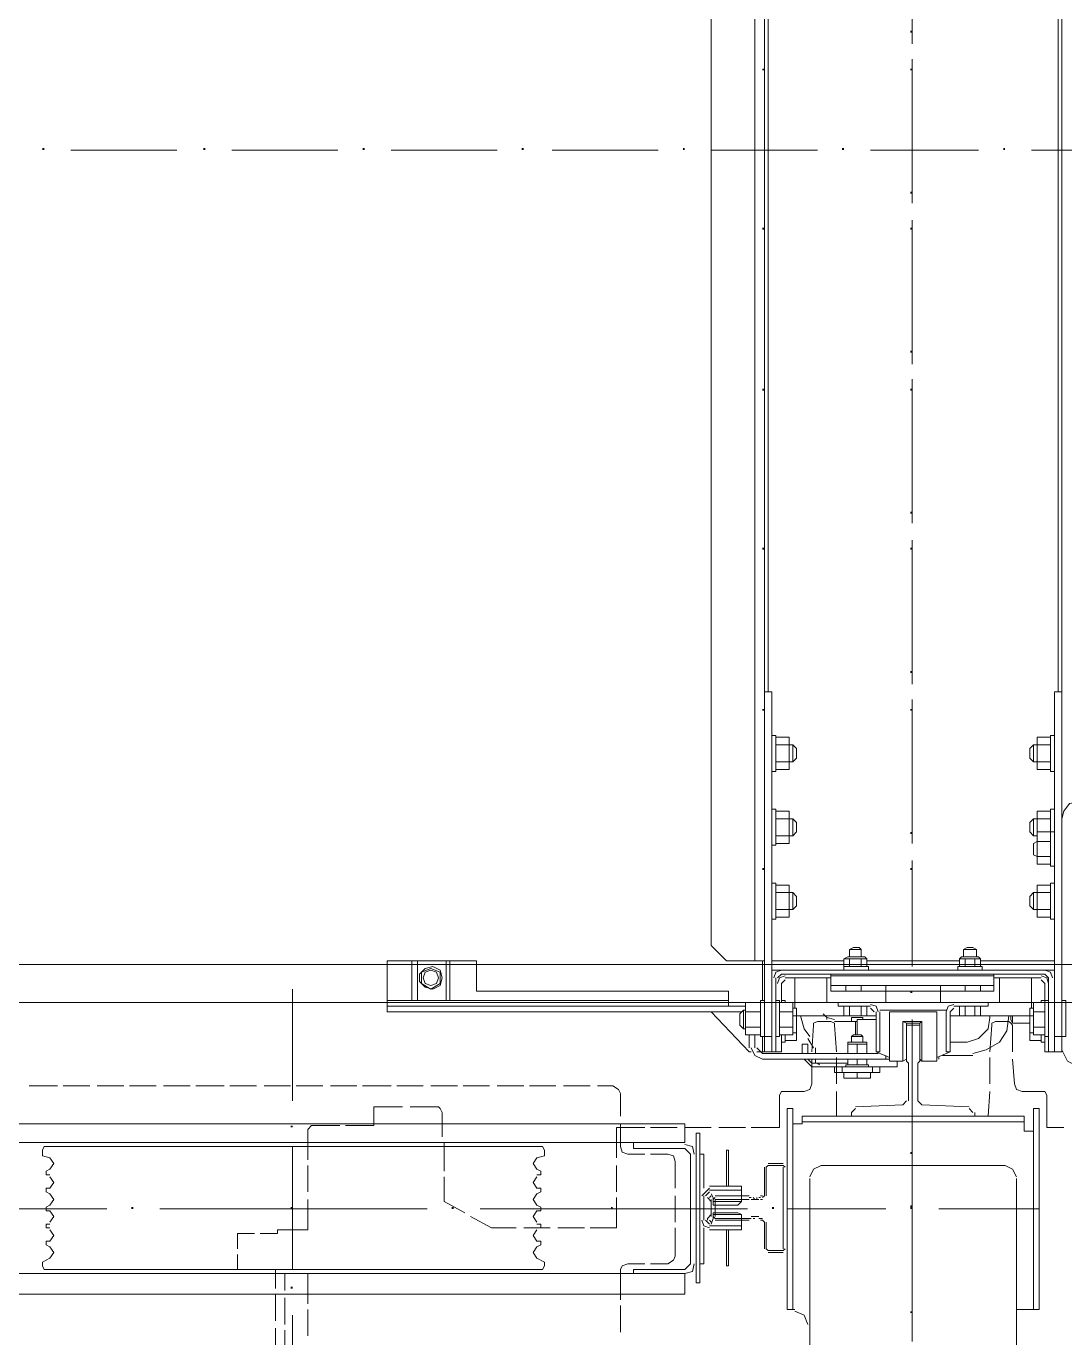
# Model space of a CAD drawing. Header units: metres. Extents: x -223175 to -223082, y -66 to 73.
# Drawn here: x -223170.336 to -223169.636, y -40.707 to -39.823 of the extents above; entities that cross this region are included whole.
import ezdxf

# ---------------------------------------------------------------- set-up
doc = ezdxf.new("R2010")
doc.units = ezdxf.units.M
doc.header["$MEASUREMENT"] = 0
doc.layers.add('cs-lift.cs', color=7, linetype='Continuous')

msp = doc.modelspace()

# ---------------------------------------------------------------- hatches: boundary and pattern name
at = {"layer": 'cs-lift.cs', "linetype": 'Continuous', "lineweight": 0, "true_color": 0x000000}
for points in [[(-223169.73865, -39.82694), (-223169.73865, -39.82566), (-223169.73993, -39.82566), (-223169.73993, -39.82694)], [(-223169.83834, -39.8525), (-223169.83834, -39.85122), (-223169.83961, -39.85122), (-223169.83961, -39.8525)], [(-223169.73865, -39.8525), (-223169.73865, -39.85122), (-223169.73993, -39.85122), (-223169.73993, -39.8525)], [(-223170.32396, -39.90618), (-223170.32396, -39.9049), (-223170.32524, -39.9049), (-223170.32524, -39.90618)], [(-223170.21534, -39.90618), (-223170.21534, -39.9049), (-223170.21661, -39.9049), (-223170.21661, -39.90618)], [(-223170.10798, -39.90618), (-223170.10798, -39.9049), (-223170.10926, -39.9049), (-223170.10926, -39.90618)], [(-223170.00063, -39.90618), (-223170.00063, -39.9049), (-223170.00191, -39.9049), (-223170.00191, -39.90618)], [(-223169.89201, -39.90618), (-223169.89201, -39.9049), (-223169.89329, -39.9049), (-223169.89329, -39.90618)], [(-223169.78466, -39.90618), (-223169.78466, -39.9049), (-223169.78594, -39.9049), (-223169.78594, -39.90618)], [(-223169.67604, -39.90618), (-223169.67604, -39.9049), (-223169.67731, -39.9049), (-223169.67731, -39.90618)], [(-223169.73865, -39.93557), (-223169.73865, -39.93429), (-223169.73993, -39.93429), (-223169.73993, -39.93557)], [(-223169.83834, -39.95985), (-223169.83834, -39.95857), (-223169.83961, -39.95857), (-223169.83961, -39.95985)], [(-223169.73865, -39.95985), (-223169.73865, -39.95857), (-223169.73993, -39.95857), (-223169.73993, -39.95985)], [(-223169.73865, -40.04292), (-223169.73865, -40.04164), (-223169.73993, -40.04164), (-223169.73993, -40.04292)], [(-223169.83834, -40.06848), (-223169.83834, -40.0672), (-223169.83961, -40.0672), (-223169.83961, -40.06848)], [(-223169.73865, -40.06848), (-223169.73865, -40.0672), (-223169.73993, -40.0672), (-223169.73993, -40.06848)], [(-223169.73865, -40.15155), (-223169.73865, -40.15027), (-223169.73993, -40.15027), (-223169.73993, -40.15155)], [(-223169.83834, -40.17582), (-223169.83834, -40.17455), (-223169.83961, -40.17455), (-223169.83961, -40.17582)], [(-223169.73865, -40.17582), (-223169.73865, -40.17455), (-223169.73993, -40.17455), (-223169.73993, -40.17582)], [(-223169.73865, -40.25889), (-223169.73865, -40.25761), (-223169.73993, -40.25761), (-223169.73993, -40.25889)], [(-223169.83834, -40.28445), (-223169.83834, -40.28317), (-223169.83961, -40.28317), (-223169.83961, -40.28445)], [(-223169.73865, -40.28445), (-223169.73865, -40.28317), (-223169.73993, -40.28317), (-223169.73993, -40.28445)], [(-223169.73865, -40.36752), (-223169.73865, -40.36624), (-223169.73993, -40.36624), (-223169.73993, -40.36752)], [(-223169.83834, -40.3918), (-223169.83834, -40.39053), (-223169.83961, -40.39053), (-223169.83961, -40.3918)], [(-223169.73865, -40.3918), (-223169.73865, -40.39053), (-223169.73993, -40.39053), (-223169.73993, -40.3918)], [(-223169.73865, -40.47487), (-223169.73865, -40.47359), (-223169.73993, -40.47359), (-223169.73993, -40.47487)], [(-223170.15654, -40.5656), (-223170.15654, -40.56432), (-223170.15782, -40.56432), (-223170.15782, -40.5656)], [(-223169.73865, -40.5835), (-223169.73865, -40.58222), (-223169.73993, -40.58222), (-223169.73993, -40.5835)], [(-223170.2639, -40.62056), (-223170.2639, -40.61928), (-223170.26518, -40.61928), (-223170.26518, -40.62056)], [(-223170.2639, -40.62056), (-223170.2639, -40.61928), (-223170.26518, -40.61928), (-223170.26518, -40.62056)], [(-223170.15654, -40.62056), (-223170.15654, -40.61928), (-223170.15782, -40.61928), (-223170.15782, -40.62056)], [(-223170.04792, -40.62056), (-223170.04792, -40.61928), (-223170.0492, -40.61928), (-223170.0492, -40.62056)], [(-223170.04792, -40.62056), (-223170.04792, -40.61928), (-223170.0492, -40.61928), (-223170.0492, -40.62056)], [(-223169.94057, -40.62056), (-223169.94057, -40.61928), (-223169.94185, -40.61928), (-223169.94185, -40.62056)], [(-223169.83195, -40.62056), (-223169.83195, -40.61928), (-223169.83322, -40.61928), (-223169.83322, -40.62056)], [(-223169.73865, -40.61927), (-223169.73865, -40.618), (-223169.73993, -40.618), (-223169.73993, -40.61927)], [(-223169.73865, -40.62056), (-223169.73865, -40.61928), (-223169.73993, -40.61928), (-223169.73993, -40.62056)], [(-223170.15654, -40.67423), (-223170.15654, -40.67295), (-223170.15782, -40.67295), (-223170.15782, -40.67423)], [(-223169.73865, -40.69085), (-223169.73865, -40.68957), (-223169.73993, -40.68957), (-223169.73993, -40.69085)]]:
    msp.add_hatch(color=18, dxfattribs=at).paths.add_polyline_path(points)

# ---------------------------------------------------------------- linework, layer by layer
at = {"layer": 'cs-lift.cs', "color": 7, "linetype": 'Continuous', "lineweight": 0, "flags": 128}
for points in [[(-223169.8639, -39.35921), (-223169.87412, -39.36944), (-223169.87412, -40.44292), (-223169.8639, -40.45314)], [(-223169.84473, -39.35921), (-223169.84473, -40.45314)], [(-223169.83834, -39.54196), (-223169.83834, -40.27167)], [(-223169.83578, -39.54196), (-223169.83578, -40.27167)], [(-223169.64025, -39.54196), (-223169.64025, -40.27167)], [(-223169.6377, -39.54196), (-223169.6377, -40.27167)], [(-223169.83834, -39.76304), (-223169.83834, -39.83461)], [(-223169.73865, -39.83461), (-223169.73865, -39.76304)], [(-223169.73865, -39.91768), (-223169.73865, -39.84484)], [(-223169.83834, -39.8704), (-223169.83834, -39.94196)], [(-223169.73865, -39.94196), (-223169.73865, -39.8704)], [(-223170.2345, -39.90618), (-223170.30607, -39.90618)], [(-223170.12588, -39.90618), (-223170.19744, -39.90618)], [(-223170.01852, -39.90618), (-223170.09009, -39.90618)], [(-223169.9099, -39.90618), (-223169.98146, -39.90618)], [(-223169.80255, -39.90618), (-223169.87412, -39.90618)], [(-223169.69392, -39.90618), (-223169.76677, -39.90618)], [(-223169.58658, -39.90618), (-223169.65814, -39.90618)], [(-223169.73865, -40.02502), (-223169.73865, -39.95346)], [(-223169.83834, -39.97902), (-223169.83834, -40.05058)], [(-223169.73865, -40.05058), (-223169.73865, -39.97902)], [(-223169.73865, -40.13365), (-223169.73865, -40.06081)], [(-223169.83834, -40.08636), (-223169.83834, -40.15794)], [(-223169.73865, -40.15794), (-223169.73865, -40.08636)], [(-223169.73865, -40.241), (-223169.73865, -40.16943)], [(-223169.83834, -40.19372), (-223169.83834, -40.26656)], [(-223169.73865, -40.26656), (-223169.73865, -40.19372)], [(-223169.83834, -40.51448), (-223169.83834, -40.27167)], [(-223169.83834, -40.4557), (-223169.83322, -40.4557), (-223169.83322, -40.27167), (-223169.83834, -40.27167)], [(-223169.6428, -40.51448), (-223169.6428, -40.27167)], [(-223169.6377, -40.27167), (-223169.6428, -40.27167)], [(-223169.6377, -40.27167), (-223169.6377, -40.35729)], [(-223169.73865, -40.34963), (-223169.73865, -40.27679)], [(-223169.83322, -40.30107), (-223169.83066, -40.30107)], [(-223169.83322, -40.32534), (-223169.83066, -40.32534), (-223169.83066, -40.30107)], [(-223169.6428, -40.30107), (-223169.64536, -40.30107), (-223169.64536, -40.32534)], [(-223169.83834, -40.30235), (-223169.83834, -40.37391)], [(-223169.83066, -40.30235), (-223169.82172, -40.30235), (-223169.82172, -40.30746)], [(-223169.82172, -40.31895), (-223169.82172, -40.30746), (-223169.83066, -40.30746)], [(-223169.81917, -40.30746), (-223169.82172, -40.30746)], [(-223169.81661, -40.31001), (-223169.81917, -40.30746)], [(-223169.81917, -40.30746), (-223169.81917, -40.31895)], [(-223169.81661, -40.31001), (-223169.81661, -40.3164)], [(-223169.73865, -40.37391), (-223169.73865, -40.30235)], [(-223169.65942, -40.31001), (-223169.65687, -40.30746)], [(-223169.65942, -40.3164), (-223169.65942, -40.31001)], [(-223169.65687, -40.30746), (-223169.65431, -40.30746)], [(-223169.65687, -40.31895), (-223169.65687, -40.30746)], [(-223169.64536, -40.30235), (-223169.65431, -40.30235), (-223169.65431, -40.30746), (-223169.64536, -40.30746)], [(-223169.65431, -40.30746), (-223169.65431, -40.31895), (-223169.64536, -40.31895)], [(-223169.83066, -40.32407), (-223169.82172, -40.32407), (-223169.82172, -40.31895), (-223169.83066, -40.31895)], [(-223169.81917, -40.31895), (-223169.82172, -40.31895)], [(-223169.81661, -40.3164), (-223169.81917, -40.31895)], [(-223169.65942, -40.3164), (-223169.65687, -40.31895)], [(-223169.65687, -40.31895), (-223169.65431, -40.31895)], [(-223169.64536, -40.32407), (-223169.65431, -40.32407), (-223169.65431, -40.31895)], [(-223169.6428, -40.32534), (-223169.64536, -40.32534)], [(-223169.83322, -40.3509), (-223169.83066, -40.3509)], [(-223169.83322, -40.37519), (-223169.83066, -40.37519), (-223169.83066, -40.3509)], [(-223169.83066, -40.35219), (-223169.82172, -40.35219), (-223169.82172, -40.35729)], [(-223169.64536, -40.35219), (-223169.65431, -40.35219), (-223169.65431, -40.35729), (-223169.64536, -40.35729)], [(-223169.6428, -40.3509), (-223169.64536, -40.3509), (-223169.64536, -40.36624)], [(-223169.62619, -40.3458), (-223169.63258, -40.34707), (-223169.63641, -40.35219), (-223169.6377, -40.35729)], [(-223169.82172, -40.3688), (-223169.82172, -40.35729), (-223169.83066, -40.35729)], [(-223169.81917, -40.35729), (-223169.82172, -40.35729)], [(-223169.81661, -40.35985), (-223169.81917, -40.35729)], [(-223169.81917, -40.35729), (-223169.81917, -40.3688)], [(-223169.81661, -40.35985), (-223169.81661, -40.36624)], [(-223169.65942, -40.35985), (-223169.65687, -40.35729)], [(-223169.65942, -40.36624), (-223169.65942, -40.35985)], [(-223169.65687, -40.35729), (-223169.65431, -40.35729)], [(-223169.65687, -40.3688), (-223169.65687, -40.35729)], [(-223169.65431, -40.35729), (-223169.65431, -40.36624)], [(-223169.6377, -40.35729), (-223169.6377, -40.36497)], [(-223169.83066, -40.37391), (-223169.82172, -40.37391), (-223169.82172, -40.3688), (-223169.83066, -40.3688)], [(-223169.81917, -40.3688), (-223169.82172, -40.3688)], [(-223169.81661, -40.36624), (-223169.81917, -40.3688)], [(-223169.65942, -40.36624), (-223169.65687, -40.3688)], [(-223169.65687, -40.3688), (-223169.65431, -40.3688)], [(-223169.64536, -40.36624), (-223169.65431, -40.36624), (-223169.65431, -40.37263), (-223169.64536, -40.37263)], [(-223169.6428, -40.36624), (-223169.64536, -40.36624), (-223169.64536, -40.38924)], [(-223169.6377, -40.36497), (-223169.6377, -40.4557)], [(-223169.65687, -40.37391), (-223169.65431, -40.37263)], [(-223169.65687, -40.38158), (-223169.65687, -40.37391)], [(-223169.65431, -40.37263), (-223169.65431, -40.38285), (-223169.64536, -40.38285)], [(-223169.73865, -40.45697), (-223169.73865, -40.38541)], [(-223169.65687, -40.38158), (-223169.65431, -40.38285)], [(-223169.64536, -40.38797), (-223169.65431, -40.38797), (-223169.65431, -40.38285)], [(-223169.6428, -40.38924), (-223169.64536, -40.38924)], [(-223169.83322, -40.40075), (-223169.83066, -40.40075)], [(-223169.83322, -40.42502), (-223169.83066, -40.42502), (-223169.83066, -40.40075)], [(-223169.83066, -40.40202), (-223169.82172, -40.40202), (-223169.82172, -40.40714)], [(-223169.82172, -40.41863), (-223169.82172, -40.40714), (-223169.83066, -40.40714)], [(-223169.81917, -40.40714), (-223169.82172, -40.40714)], [(-223169.81661, -40.40969), (-223169.81917, -40.40714)], [(-223169.81917, -40.40714), (-223169.81917, -40.41863)], [(-223169.65942, -40.40969), (-223169.65687, -40.40714)], [(-223169.65687, -40.40714), (-223169.65431, -40.40714)], [(-223169.65687, -40.41863), (-223169.65687, -40.40714)], [(-223169.64536, -40.40202), (-223169.65431, -40.40202), (-223169.65431, -40.40714), (-223169.64536, -40.40714)], [(-223169.65431, -40.40714), (-223169.65431, -40.41863), (-223169.64536, -40.41863)], [(-223169.6428, -40.40075), (-223169.64536, -40.40075), (-223169.64536, -40.42502)], [(-223169.83834, -40.40969), (-223169.83834, -40.4557)], [(-223169.81661, -40.41608), (-223169.81917, -40.41863)], [(-223169.81661, -40.40969), (-223169.81661, -40.41608)], [(-223169.73865, -40.4557), (-223169.73865, -40.40969)], [(-223169.65942, -40.41608), (-223169.65942, -40.40969)], [(-223169.65942, -40.41608), (-223169.65687, -40.41863)], [(-223169.83066, -40.42375), (-223169.82172, -40.42375), (-223169.82172, -40.41863), (-223169.83066, -40.41863)], [(-223169.81917, -40.41863), (-223169.82172, -40.41863)], [(-223169.65687, -40.41863), (-223169.65431, -40.41863)], [(-223169.64536, -40.42375), (-223169.65431, -40.42375), (-223169.65431, -40.41863)], [(-223169.6428, -40.42502), (-223169.64536, -40.42502)], [(-223169.78466, -40.45187), (-223169.7821, -40.45058)], [(-223169.7706, -40.45058), (-223169.7821, -40.45058)], [(-223169.78083, -40.44548), (-223169.77827, -40.44419)], [(-223169.78083, -40.44548), (-223169.78083, -40.45058)], [(-223169.78083, -40.44548), (-223169.77316, -40.44548)], [(-223169.77827, -40.44419), (-223169.77444, -40.44419)], [(-223169.77444, -40.44419), (-223169.77316, -40.44548)], [(-223169.77316, -40.44548), (-223169.77316, -40.45058)], [(-223169.76932, -40.45187), (-223169.7706, -40.45058)], [(-223169.7067, -40.45187), (-223169.70542, -40.45058)], [(-223169.69392, -40.45058), (-223169.70542, -40.45058)], [(-223169.70415, -40.44548), (-223169.7016, -40.44419)], [(-223169.70415, -40.44548), (-223169.70415, -40.45058)], [(-223169.70415, -40.44548), (-223169.69521, -40.44548)], [(-223169.7016, -40.44419), (-223169.69776, -40.44419)], [(-223169.69776, -40.44419), (-223169.69521, -40.44548)], [(-223169.69521, -40.44548), (-223169.69521, -40.45058)], [(-223169.69264, -40.45187), (-223169.69392, -40.45058)], [(-223170.53738, -40.4557), (-223169.13801, -40.4557)], [(-223170.03258, -40.45314), (-223170.09265, -40.45314)], [(-223170.07603, -40.47998), (-223170.09265, -40.47998), (-223170.09265, -40.45314)], [(-223170.07603, -40.47998), (-223170.07603, -40.45314)], [(-223170.0722, -40.47998), (-223170.0722, -40.45314)], [(-223170.05686, -40.46081), (-223170.06325, -40.45826), (-223170.06964, -40.46081), (-223170.06964, -40.46848)], [(-223170.05303, -40.47998), (-223170.05303, -40.45314)], [(-223170.05047, -40.47998), (-223170.05047, -40.45314)], [(-223170.03258, -40.45314), (-223170.03258, -40.47359)], [(-223169.83834, -40.45314), (-223169.8639, -40.45314)], [(-223169.83961, -40.47998), (-223169.83961, -40.45314)], [(-223169.83834, -40.50426), (-223169.83322, -40.50426), (-223169.83322, -40.4557)], [(-223169.78466, -40.45314), (-223169.83322, -40.45314)], [(-223169.83322, -40.45314), (-223169.83322, -40.45953)], [(-223169.83322, -40.45953), (-223169.83322, -40.46465)], [(-223169.83322, -40.45953), (-223169.82683, -40.45953)], [(-223169.82683, -40.45953), (-223169.83066, -40.46081), (-223169.83195, -40.46465)], [(-223169.82683, -40.45953), (-223169.64919, -40.45953)], [(-223169.78466, -40.45187), (-223169.77316, -40.45187)], [(-223169.78466, -40.45697), (-223169.78466, -40.45187)], [(-223169.78466, -40.45953), (-223169.78466, -40.45697)], [(-223169.76805, -40.45697), (-223169.78466, -40.45697)], [(-223169.78083, -40.45697), (-223169.78083, -40.45187)], [(-223169.77316, -40.45187), (-223169.76932, -40.45187)], [(-223169.77316, -40.45697), (-223169.77316, -40.45187)], [(-223169.76932, -40.45697), (-223169.76932, -40.45187)], [(-223169.7067, -40.45314), (-223169.76932, -40.45314)], [(-223169.76805, -40.45953), (-223169.76805, -40.45697)], [(-223169.70799, -40.45953), (-223169.70799, -40.45697)], [(-223169.69137, -40.45697), (-223169.70799, -40.45697)], [(-223169.7067, -40.45187), (-223169.69648, -40.45187)], [(-223169.7067, -40.45697), (-223169.7067, -40.45187)], [(-223169.70287, -40.45697), (-223169.70287, -40.45187)], [(-223169.69648, -40.45187), (-223169.69264, -40.45187)], [(-223169.69648, -40.45697), (-223169.69648, -40.45187)], [(-223169.69264, -40.45697), (-223169.69264, -40.45187)], [(-223169.6428, -40.45314), (-223169.69264, -40.45314)], [(-223169.69137, -40.45953), (-223169.69137, -40.45697)], [(-223169.64409, -40.46465), (-223169.64536, -40.46081), (-223169.64919, -40.45953)], [(-223169.64919, -40.45953), (-223169.6428, -40.45953)], [(-223169.6428, -40.45314), (-223169.6428, -40.45953)], [(-223169.6377, -40.4557), (-223169.6428, -40.4557)], [(-223169.6428, -40.50426), (-223169.6377, -40.50426), (-223169.6377, -40.4557)], [(-223169.6428, -40.46465), (-223169.6428, -40.45953)], [(-223170.06964, -40.46848), (-223170.06325, -40.47231)], [(-223170.06325, -40.47231), (-223170.05686, -40.46848), (-223170.05686, -40.46081)], [(-223169.83322, -40.51448), (-223169.83066, -40.51448), (-223169.83066, -40.46465)], [(-223169.83322, -40.51448), (-223169.83322, -40.46465)], [(-223169.82683, -40.46209), (-223169.82939, -40.46465)], [(-223169.82427, -40.46336), (-223169.82811, -40.46465), (-223169.82939, -40.46848)], [(-223169.64919, -40.46209), (-223169.82683, -40.46209)], [(-223169.82427, -40.46592), (-223169.82683, -40.46848)], [(-223169.82683, -40.48126), (-223169.82683, -40.46848)], [(-223169.82427, -40.46465), (-223169.79616, -40.46465)], [(-223169.81788, -40.46465), (-223169.81788, -40.47487)], [(-223169.81788, -40.48509), (-223169.81788, -40.46465)], [(-223169.75654, -40.48126), (-223169.79616, -40.48126), (-223169.79616, -40.46465)], [(-223169.79616, -40.46465), (-223169.79361, -40.46465)], [(-223169.79361, -40.47359), (-223169.79361, -40.46209)], [(-223169.6837, -40.46975), (-223169.6837, -40.46336), (-223169.79361, -40.46336)], [(-223169.6837, -40.46209), (-223169.6837, -40.46336)], [(-223169.67987, -40.48126), (-223169.67987, -40.46465), (-223169.6837, -40.46465)], [(-223169.67987, -40.46465), (-223169.65175, -40.46465)], [(-223169.65814, -40.46465), (-223169.65814, -40.48509)], [(-223169.64664, -40.46848), (-223169.64792, -40.46465), (-223169.65175, -40.46336)], [(-223169.64919, -40.46848), (-223169.65175, -40.46592)], [(-223169.64664, -40.46465), (-223169.64919, -40.46209)], [(-223169.64919, -40.46848), (-223169.64919, -40.48126)], [(-223169.64664, -40.46465), (-223169.64664, -40.51448), (-223169.6428, -40.51448), (-223169.6428, -40.46465)], [(-223170.15654, -40.47231), (-223170.15654, -40.54771)], [(-223170.03258, -40.47359), (-223169.86261, -40.47359)], [(-223169.86261, -40.47998), (-223169.86261, -40.47359)], [(-223169.6837, -40.46975), (-223169.79361, -40.46975)], [(-223169.78338, -40.47359), (-223169.78338, -40.46975), (-223169.79361, -40.46975)], [(-223169.75654, -40.47359), (-223169.79361, -40.47359)], [(-223169.77316, -40.47359), (-223169.77316, -40.46975), (-223169.78338, -40.46975)], [(-223169.75654, -40.46975), (-223169.77316, -40.46975)], [(-223169.75654, -40.47359), (-223169.75654, -40.46975), (-223169.71948, -40.46975)], [(-223169.75654, -40.48126), (-223169.75654, -40.47359)], [(-223169.6837, -40.47359), (-223169.75654, -40.47359)], [(-223169.71948, -40.47359), (-223169.71948, -40.46975), (-223169.70287, -40.46975)], [(-223169.67987, -40.48126), (-223169.71948, -40.48126), (-223169.71948, -40.47359)], [(-223169.70287, -40.47359), (-223169.70287, -40.46975), (-223169.69264, -40.46975)], [(-223169.69264, -40.47359), (-223169.69264, -40.46975), (-223169.6837, -40.46975)], [(-223169.6837, -40.46975), (-223169.6837, -40.47359)], [(-223169.13801, -40.48126), (-223170.53738, -40.48126)], [(-223170.09265, -40.47998), (-223170.09265, -40.48765)], [(-223170.09265, -40.48382), (-223169.85239, -40.48382)], [(-223170.07603, -40.47998), (-223170.05047, -40.47998)], [(-223169.86261, -40.47998), (-223170.05047, -40.47998)], [(-223169.86261, -40.47998), (-223169.86261, -40.48382)], [(-223169.85495, -40.48892), (-223169.85239, -40.48637)], [(-223169.85112, -40.48382), (-223169.85239, -40.48382)], [(-223169.85239, -40.48637), (-223169.85112, -40.48637)], [(-223169.85239, -40.49915), (-223169.85239, -40.48637)], [(-223169.85112, -40.48126), (-223169.85112, -40.48765), (-223169.84089, -40.48765)], [(-223169.84089, -40.48126), (-223169.85112, -40.48126)], [(-223169.83834, -40.47998), (-223169.84089, -40.47998)], [(-223169.83834, -40.50426), (-223169.84089, -40.50426), (-223169.84089, -40.47998)], [(-223169.83066, -40.47998), (-223169.82811, -40.47998)], [(-223169.82811, -40.50426), (-223169.82811, -40.47998)], [(-223169.82811, -40.48126), (-223169.81917, -40.48126), (-223169.81917, -40.48765), (-223169.82811, -40.48765)], [(-223169.82683, -40.47998), (-223169.82427, -40.47998)], [(-223169.82427, -40.48126), (-223169.82427, -40.47998)], [(-223169.81917, -40.48126), (-223169.81788, -40.48126)], [(-223169.81917, -40.48509), (-223169.81661, -40.48509), (-223169.81661, -40.49021), (-223169.81917, -40.49021)], [(-223169.76677, -40.48382), (-223169.78849, -40.48382), (-223169.78849, -40.48126), (-223169.76677, -40.48126)], [(-223169.78466, -40.49021), (-223169.78083, -40.49021), (-223169.78083, -40.48382)], [(-223169.78466, -40.48382), (-223169.78466, -40.49021)], [(-223169.78083, -40.49021), (-223169.77316, -40.49021), (-223169.77316, -40.48382)], [(-223169.77316, -40.49021), (-223169.76932, -40.49021), (-223169.76932, -40.48382)], [(-223169.76166, -40.48765), (-223169.76293, -40.48382), (-223169.76677, -40.48253)], [(-223169.76421, -40.48765), (-223169.76677, -40.48509)], [(-223169.71565, -40.48637), (-223169.76038, -40.48637)], [(-223169.71054, -40.48253), (-223169.71438, -40.48382), (-223169.71565, -40.48765)], [(-223169.71054, -40.48509), (-223169.71309, -40.48765)], [(-223169.71054, -40.48126), (-223169.68753, -40.48126), (-223169.68753, -40.48382), (-223169.71054, -40.48382)], [(-223169.7067, -40.49021), (-223169.70287, -40.49021), (-223169.70287, -40.48382)], [(-223169.7067, -40.48382), (-223169.7067, -40.49021)], [(-223169.70287, -40.49021), (-223169.69648, -40.49021), (-223169.69648, -40.48382)], [(-223169.69648, -40.49021), (-223169.69264, -40.49021), (-223169.69264, -40.48382)], [(-223169.65687, -40.48509), (-223169.65942, -40.48509)], [(-223169.65942, -40.48509), (-223169.65942, -40.49021)], [(-223169.65687, -40.48126), (-223169.65814, -40.48126)], [(-223169.64919, -40.48126), (-223169.65687, -40.48126)], [(-223169.65687, -40.48126), (-223169.65687, -40.48765)], [(-223169.64919, -40.47998), (-223169.65175, -40.47998)], [(-223169.65175, -40.47998), (-223169.65175, -40.48126)], [(-223169.64664, -40.47998), (-223169.64919, -40.47998)], [(-223169.64919, -40.47998), (-223169.64919, -40.50426)], [(-223169.6377, -40.47998), (-223169.63514, -40.47998), (-223169.63514, -40.50426)], [(-223170.09265, -40.48765), (-223169.85367, -40.48765)], [(-223169.84728, -40.51448), (-223169.84856, -40.51448), (-223169.87412, -40.48765)], [(-223169.85495, -40.4966), (-223169.85495, -40.48892)], [(-223169.85112, -40.48765), (-223169.85112, -40.49787), (-223169.84089, -40.49787)], [(-223169.81917, -40.48765), (-223169.81917, -40.49787), (-223169.82811, -40.49787)], [(-223169.81661, -40.49021), (-223169.81661, -40.5017), (-223169.81917, -40.5017)], [(-223169.76293, -40.49021), (-223169.81661, -40.49021)], [(-223169.81405, -40.49021), (-223169.8115, -40.49915)], [(-223169.79872, -40.49021), (-223169.81405, -40.49021)], [(-223169.78977, -40.51448), (-223169.79105, -40.4966), (-223169.79105, -40.49531), (-223169.79361, -40.49404), (-223169.80255, -40.49404), (-223169.80511, -40.49531), (-223169.80511, -40.4966), (-223169.80639, -40.51448)], [(-223169.79872, -40.48892), (-223169.79616, -40.49148)], [(-223169.79616, -40.49148), (-223169.79105, -40.49276)], [(-223169.79616, -40.49148), (-223169.79616, -40.49276)], [(-223169.77699, -40.50299), (-223169.77699, -40.49404), (-223169.79105, -40.49404)], [(-223169.77955, -40.49148), (-223169.77955, -40.49404)], [(-223169.77955, -40.49148), (-223169.77827, -40.49148)], [(-223169.77955, -40.49148), (-223169.77188, -40.49148)], [(-223169.77188, -40.49148), (-223169.77827, -40.49148)], [(-223169.77571, -40.49404), (-223169.77699, -40.49404)], [(-223169.77571, -40.50299), (-223169.77571, -40.49276), (-223169.76293, -40.49276)], [(-223169.77188, -40.49148), (-223169.77188, -40.49276)], [(-223169.76038, -40.48765), (-223169.76038, -40.51448), (-223169.76293, -40.51448), (-223169.76293, -40.48765)], [(-223169.75399, -40.52087), (-223169.75399, -40.48765), (-223169.72204, -40.48765), (-223169.72204, -40.52087)], [(-223169.74504, -40.49404), (-223169.74249, -40.49531), (-223169.74249, -40.5196)], [(-223169.73226, -40.52087), (-223169.73226, -40.49404), (-223169.74504, -40.49404), (-223169.74504, -40.52087)], [(-223169.73354, -40.49531), (-223169.74249, -40.49531)], [(-223169.73865, -40.5656), (-223169.73865, -40.49276)], [(-223169.73354, -40.5196), (-223169.73354, -40.49531), (-223169.73226, -40.49404)], [(-223169.71309, -40.48765), (-223169.71309, -40.51448), (-223169.71565, -40.51448), (-223169.71565, -40.48765)], [(-223169.65942, -40.49021), (-223169.71309, -40.49021)], [(-223169.7016, -40.50809), (-223169.69392, -40.50554), (-223169.68753, -40.49915), (-223169.68626, -40.49148)], [(-223169.69776, -40.51576), (-223169.68882, -40.51321), (-223169.67987, -40.50809), (-223169.67475, -40.50043), (-223169.67348, -40.49021)], [(-223169.68626, -40.49148), (-223169.68626, -40.49021)], [(-223169.67092, -40.51448), (-223169.67092, -40.4966), (-223169.6722, -40.49531), (-223169.67348, -40.49404), (-223169.68243, -40.49404), (-223169.68498, -40.49531), (-223169.68498, -40.4966), (-223169.68626, -40.51448)], [(-223169.68498, -40.49021), (-223169.6722, -40.49021)], [(-223169.6722, -40.49276), (-223169.6722, -40.49021)], [(-223169.6722, -40.49276), (-223169.67092, -40.49531), (-223169.65942, -40.49531)], [(-223169.67092, -40.49531), (-223169.67092, -40.49021)], [(-223169.65942, -40.5017), (-223169.65942, -40.49021), (-223169.65687, -40.49021)], [(-223169.65687, -40.49787), (-223169.65687, -40.48765), (-223169.64919, -40.48765)], [(-223169.85495, -40.4966), (-223169.85239, -40.49915)], [(-223169.85239, -40.49915), (-223169.85112, -40.49915)], [(-223169.85112, -40.49787), (-223169.85112, -40.50299), (-223169.84089, -40.50299)], [(-223169.84856, -40.51193), (-223169.84856, -40.50299)], [(-223169.84473, -40.50299), (-223169.84473, -40.51193)], [(-223169.83834, -40.51448), (-223169.83961, -40.51448), (-223169.83961, -40.50426)], [(-223169.83322, -40.50426), (-223169.83322, -40.51448), (-223169.83834, -40.51448)], [(-223169.83066, -40.50426), (-223169.82811, -40.50426)], [(-223169.82811, -40.50299), (-223169.81917, -40.50299)], [(-223169.82683, -40.51448), (-223169.82683, -40.50299)], [(-223169.82427, -40.50809), (-223169.82427, -40.50299)], [(-223169.81917, -40.50299), (-223169.81917, -40.49787)], [(-223169.81661, -40.50682), (-223169.81661, -40.5017)], [(-223169.8115, -40.49915), (-223169.80766, -40.50426)], [(-223169.77955, -40.50426), (-223169.77827, -40.50299)], [(-223169.77955, -40.50426), (-223169.77955, -40.50809)], [(-223169.77955, -40.50426), (-223169.77188, -40.50426)], [(-223169.77316, -40.50299), (-223169.77827, -40.50299)], [(-223169.77316, -40.50299), (-223169.77188, -40.50426), (-223169.77188, -40.50809)], [(-223169.73482, -40.4966), (-223169.74249, -40.4966), (-223169.74249, -40.52087)], [(-223169.73354, -40.52087), (-223169.73354, -40.4966), (-223169.73482, -40.4966)], [(-223169.65175, -40.50682), (-223169.65942, -40.50682), (-223169.65942, -40.5017), (-223169.65687, -40.5017)], [(-223169.64919, -40.50299), (-223169.65687, -40.50299), (-223169.65687, -40.49787), (-223169.64919, -40.49787)], [(-223169.65175, -40.50299), (-223169.65175, -40.50809)], [(-223169.64919, -40.50299), (-223169.64919, -40.51448), (-223169.64664, -40.51448)], [(-223169.64664, -40.50426), (-223169.64919, -40.50426)], [(-223169.6377, -40.50426), (-223169.6377, -40.51448), (-223169.6428, -40.51448)], [(-223169.6377, -40.50426), (-223169.63514, -40.50426)], [(-223169.84728, -40.51193), (-223169.84473, -40.51704), (-223169.83961, -40.5196)], [(-223169.84344, -40.51193), (-223169.83961, -40.51576)], [(-223169.82683, -40.50809), (-223169.82427, -40.50809)], [(-223169.82427, -40.50682), (-223169.81661, -40.50682)], [(-223169.81278, -40.51576), (-223169.81278, -40.50937), (-223169.80894, -40.50937), (-223169.80894, -40.51576)], [(-223169.80511, -40.51193), (-223169.80894, -40.50554)], [(-223169.80383, -40.51193), (-223169.80383, -40.51576)], [(-223169.7821, -40.50809), (-223169.78083, -40.50809)], [(-223169.7821, -40.50937), (-223169.7821, -40.50809)], [(-223169.7821, -40.50809), (-223169.76932, -40.50809)], [(-223169.7821, -40.51576), (-223169.7821, -40.50937), (-223169.77571, -40.50937), (-223169.77571, -40.51576)], [(-223169.7706, -40.50809), (-223169.78083, -40.50809)], [(-223169.77571, -40.50937), (-223169.76932, -40.50937), (-223169.76932, -40.51576)], [(-223169.76932, -40.50809), (-223169.7706, -40.50809)], [(-223169.76932, -40.50937), (-223169.76932, -40.50809)], [(-223169.71309, -40.50809), (-223169.71054, -40.50809)], [(-223169.7016, -40.50809), (-223169.71054, -40.50809)], [(-223169.64919, -40.50809), (-223169.65175, -40.50809)], [(-223169.6377, -40.51321), (-223169.63386, -40.52087), (-223169.62619, -40.52471)], [(-223169.83961, -40.51448), (-223169.84344, -40.51448)], [(-223169.83961, -40.51576), (-223169.76166, -40.51576)], [(-223169.83961, -40.5196), (-223169.75654, -40.5196), (-223169.75654, -40.51704)], [(-223169.83066, -40.51448), (-223169.82683, -40.51448)], [(-223169.8115, -40.5196), (-223169.80639, -40.52471)], [(-223169.80894, -40.5196), (-223169.80639, -40.52215)], [(-223169.80639, -40.5196), (-223169.80639, -40.53621)], [(-223169.80639, -40.52215), (-223169.7821, -40.52215)], [(-223169.80383, -40.5196), (-223169.80383, -40.52215)], [(-223169.80255, -40.52215), (-223169.80127, -40.52343)], [(-223169.78977, -40.53621), (-223169.78977, -40.51832)], [(-223169.7821, -40.51576), (-223169.76932, -40.51576)], [(-223169.7821, -40.51576), (-223169.76932, -40.51576)], [(-223169.77571, -40.52343), (-223169.7821, -40.52343), (-223169.7821, -40.5196)], [(-223169.77571, -40.5196), (-223169.7821, -40.5196)], [(-223169.76932, -40.52343), (-223169.77571, -40.52343), (-223169.77571, -40.5196)], [(-223169.76932, -40.5196), (-223169.77571, -40.5196)], [(-223169.76932, -40.52343), (-223169.76932, -40.5196)], [(-223169.76293, -40.51448), (-223169.75399, -40.51832)], [(-223169.76038, -40.52471), (-223169.74888, -40.52471), (-223169.74888, -40.52087)], [(-223169.75399, -40.5196), (-223169.75654, -40.5196)], [(-223169.75399, -40.52087), (-223169.74504, -40.52087)], [(-223169.74249, -40.5196), (-223169.74504, -40.52087)], [(-223169.74121, -40.52215), (-223169.74249, -40.52087)], [(-223169.74121, -40.54771), (-223169.74121, -40.52215)], [(-223169.73354, -40.52087), (-223169.73482, -40.52215), (-223169.73482, -40.54771)], [(-223169.73354, -40.5196), (-223169.73226, -40.52087), (-223169.72204, -40.52087)], [(-223169.72204, -40.51832), (-223169.71309, -40.51448)], [(-223169.72077, -40.51832), (-223169.72077, -40.5196)], [(-223169.71693, -40.51704), (-223169.7182, -40.51704)], [(-223169.71693, -40.51704), (-223169.69776, -40.51704)], [(-223169.68626, -40.51832), (-223169.68626, -40.53621)], [(-223169.66965, -40.53621), (-223169.67092, -40.5196)], [(-223169.79105, -40.52471), (-223169.80639, -40.52471)], [(-223169.80127, -40.52471), (-223169.78338, -40.52471)], [(-223169.78594, -40.52471), (-223169.76549, -40.52471), (-223169.76549, -40.52854), (-223169.78594, -40.52854)], [(-223169.78466, -40.52854), (-223169.78466, -40.5311)], [(-223169.78466, -40.53238), (-223169.77571, -40.53238), (-223169.77571, -40.52854)], [(-223169.78466, -40.52854), (-223169.78466, -40.53238)], [(-223169.78338, -40.52343), (-223169.78338, -40.52471)], [(-223169.76805, -40.52471), (-223169.76805, -40.52343), (-223169.78338, -40.52343)], [(-223169.76677, -40.52854), (-223169.76677, -40.53238), (-223169.77571, -40.53238)], [(-223169.76677, -40.52854), (-223169.76677, -40.5311)], [(-223169.76549, -40.52471), (-223169.76038, -40.52471), (-223169.76038, -40.52854), (-223169.76549, -40.52854)], [(-223170.33419, -40.53749), (-223170.31502, -40.53749)], [(-223170.31118, -40.53749), (-223170.29329, -40.53749)], [(-223170.28817, -40.53749), (-223170.27029, -40.53749)], [(-223170.26645, -40.53749), (-223170.24856, -40.53749)], [(-223170.24345, -40.53749), (-223170.22556, -40.53749)], [(-223170.22173, -40.53749), (-223170.20256, -40.53749)], [(-223170.19872, -40.53749), (-223170.18083, -40.53749)], [(-223170.17571, -40.53749), (-223170.15783, -40.53749)], [(-223170.15399, -40.53749), (-223170.1361, -40.53749)], [(-223170.13098, -40.53749), (-223170.1131, -40.53749)], [(-223170.10926, -40.53749), (-223170.09009, -40.53749)], [(-223170.08626, -40.53749), (-223170.06837, -40.53749)], [(-223170.06325, -40.53749), (-223170.04536, -40.53749)], [(-223170.04153, -40.53749), (-223170.02364, -40.53749)], [(-223170.01852, -40.53749), (-223170.00063, -40.53749)], [(-223169.9968, -40.53749), (-223169.97891, -40.53749)], [(-223169.9738, -40.53749), (-223169.9559, -40.53749)], [(-223169.9508, -40.53749), (-223169.94057, -40.53749), (-223169.93674, -40.54004), (-223169.93546, -40.5426), (-223169.93546, -40.55794)], [(-223169.8115, -40.54132), (-223169.80766, -40.54004), (-223169.80639, -40.53621)], [(-223169.66965, -40.53621), (-223169.66836, -40.54004), (-223169.66453, -40.54132)], [(-223169.8115, -40.54132), (-223169.82683, -40.54132), (-223169.82811, -40.54388), (-223169.82811, -40.5656), (-223169.84728, -40.5656)], [(-223169.77444, -40.55794), (-223169.78977, -40.55794), (-223169.78977, -40.54132)], [(-223169.74504, -40.55027), (-223169.74249, -40.54771)], [(-223169.73482, -40.54771), (-223169.73226, -40.55027)], [(-223169.68626, -40.54132), (-223169.68753, -40.55794), (-223169.7016, -40.55794)], [(-223169.63641, -40.5656), (-223169.64792, -40.5656), (-223169.64792, -40.54388), (-223169.64919, -40.54132), (-223169.66453, -40.54132)], [(-223170.08242, -40.55155), (-223170.10159, -40.55155), (-223170.10159, -40.56433), (-223170.12076, -40.56433)], [(-223170.05559, -40.57199), (-223170.05559, -40.55538), (-223170.05686, -40.55282), (-223170.05814, -40.55155), (-223170.07731, -40.55155)], [(-223169.823, -40.68829), (-223169.823, -40.55282)], [(-223169.823, -40.55282), (-223169.81917, -40.55282)], [(-223169.81917, -40.68829), (-223169.81917, -40.55282)], [(-223169.81278, -40.56305), (-223169.81278, -40.55794)], [(-223169.66326, -40.55794), (-223169.81278, -40.55794)], [(-223169.77699, -40.55282), (-223169.77955, -40.55538)], [(-223169.77955, -40.55794), (-223169.77955, -40.55538)], [(-223169.77955, -40.55794), (-223169.69648, -40.55794), (-223169.69648, -40.55538)], [(-223169.77699, -40.55155), (-223169.74504, -40.55027)], [(-223169.75143, -40.55794), (-223169.76932, -40.55794)], [(-223169.72971, -40.55794), (-223169.7476, -40.55794)], [(-223169.73865, -40.60139), (-223169.73865, -40.55794)], [(-223169.73226, -40.55027), (-223169.70031, -40.55155)], [(-223169.7067, -40.55794), (-223169.72459, -40.55794)], [(-223169.69776, -40.55538), (-223169.70031, -40.55282)], [(-223169.66326, -40.56816), (-223169.66326, -40.55794)], [(-223169.65687, -40.68829), (-223169.65687, -40.55282)], [(-223169.65687, -40.55282), (-223169.65303, -40.55282)], [(-223169.65303, -40.68829), (-223169.65303, -40.55282)], [(-223169.89201, -40.56305), (-223170.41981, -40.56305)], [(-223170.1246, -40.56433), (-223170.14376, -40.56433), (-223170.14632, -40.56688), (-223170.14632, -40.58733)], [(-223169.91885, -40.5656), (-223169.93802, -40.5656), (-223169.93802, -40.58605)], [(-223169.93546, -40.56305), (-223169.93546, -40.57838)], [(-223169.89712, -40.5656), (-223169.91502, -40.5656)], [(-223169.89201, -40.57583), (-223169.89201, -40.56305)], [(-223169.87412, -40.5656), (-223169.89201, -40.5656)], [(-223169.85112, -40.5656), (-223169.869, -40.5656)], [(-223169.81278, -40.56305), (-223169.81917, -40.56305)], [(-223169.66326, -40.56177), (-223169.81278, -40.56177)], [(-223169.88434, -40.5835), (-223169.88434, -40.56944), (-223169.88307, -40.56944)], [(-223169.88307, -40.56944), (-223169.88178, -40.56944), (-223169.88178, -40.67039)], [(-223169.65687, -40.56816), (-223169.66326, -40.56816)], [(-223169.6607, -40.56816), (-223169.65687, -40.56816)], [(-223170.41981, -40.57583), (-223169.89201, -40.57583)], [(-223169.99169, -40.58605), (-223169.98658, -40.58477), (-223169.98658, -40.58094), (-223169.98785, -40.57838), (-223170.32396, -40.57838), (-223170.32523, -40.58094), (-223170.32523, -40.58477), (-223170.32012, -40.58605)], [(-223170.15654, -40.57838), (-223170.15654, -40.66145)], [(-223170.15654, -40.5835), (-223170.15654, -40.65634)], [(-223170.05431, -40.595), (-223170.05431, -40.57583)], [(-223169.93035, -40.5835), (-223169.93418, -40.58222), (-223169.93546, -40.57838)], [(-223169.93035, -40.5835), (-223169.91885, -40.5835)], [(-223169.92651, -40.57966), (-223169.92651, -40.57583)], [(-223169.92651, -40.57583), (-223169.89201, -40.57583)], [(-223169.89201, -40.57966), (-223169.92651, -40.57966)], [(-223169.91502, -40.5835), (-223169.90351, -40.5835), (-223169.89968, -40.58477), (-223169.8984, -40.58861), (-223169.8984, -40.60649)], [(-223169.88562, -40.5835), (-223169.8869, -40.57838), (-223169.89201, -40.57711)], [(-223169.88817, -40.5835), (-223169.89201, -40.57966)], [(-223169.88817, -40.65761), (-223169.88817, -40.5835)], [(-223169.88434, -40.65761), (-223169.88434, -40.5835)], [(-223169.88434, -40.5835), (-223169.88434, -40.65761)], [(-223169.88178, -40.5835), (-223169.88178, -40.65761)], [(-223169.88178, -40.5835), (-223169.87923, -40.5835)], [(-223169.87923, -40.5835), (-223169.87923, -40.60649)], [(-223169.8639, -40.58094), (-223169.8639, -40.60522)], [(-223169.86261, -40.60522), (-223169.86261, -40.58094), (-223169.8639, -40.58094)], [(-223170.31757, -40.58989), (-223170.32012, -40.58605)], [(-223170.32012, -40.59371), (-223170.31757, -40.58989)], [(-223170.14632, -40.59116), (-223170.14632, -40.60906)], [(-223169.99169, -40.58605), (-223169.99424, -40.58989)], [(-223169.99424, -40.58989), (-223169.99169, -40.59371)], [(-223169.93802, -40.59116), (-223169.93802, -40.60906)], [(-223169.83834, -40.59244), (-223169.83834, -40.61161)], [(-223169.83578, -40.59116), (-223169.83705, -40.59244)], [(-223169.83705, -40.59244), (-223169.83705, -40.61161)], [(-223169.82556, -40.58989), (-223169.83578, -40.58989)], [(-223169.82556, -40.59116), (-223169.83578, -40.59116)], [(-223169.82427, -40.59244), (-223169.82556, -40.59116)], [(-223169.82556, -40.59244), (-223169.82556, -40.64739)], [(-223169.823, -40.59244), (-223169.823, -40.64739)], [(-223169.8, -40.59116), (-223169.80511, -40.59371), (-223169.80766, -40.59883)], [(-223169.8, -40.59116), (-223169.67604, -40.59116)], [(-223169.66836, -40.59883), (-223169.67092, -40.59371), (-223169.67604, -40.59116)], [(-223170.32012, -40.59371), (-223170.32268, -40.595), (-223170.32268, -40.59755), (-223170.32012, -40.59755)], [(-223170.31757, -40.60267), (-223170.32012, -40.59883)], [(-223170.04026, -40.62311), (-223170.05431, -40.61545), (-223170.05431, -40.59883)], [(-223169.99169, -40.59883), (-223169.99424, -40.60267)], [(-223169.99169, -40.59755), (-223169.98914, -40.59755), (-223169.98914, -40.595), (-223169.99169, -40.59371)], [(-223169.80766, -40.72151), (-223169.80766, -40.6001)], [(-223169.73865, -40.67295), (-223169.73865, -40.60139)], [(-223169.66836, -40.72151), (-223169.66836, -40.6001)], [(-223170.32012, -40.60649), (-223170.32268, -40.60649), (-223170.32268, -40.60906), (-223170.32012, -40.61033)], [(-223170.32012, -40.60649), (-223170.31757, -40.60267)], [(-223170.31757, -40.61417), (-223170.32012, -40.61033)], [(-223169.99424, -40.60267), (-223169.99169, -40.60649)], [(-223169.99169, -40.61033), (-223169.99424, -40.61417)], [(-223169.99169, -40.61033), (-223169.98914, -40.60906), (-223169.98914, -40.60649), (-223169.99169, -40.60649)], [(-223169.87539, -40.60649), (-223169.88051, -40.61161)], [(-223169.87539, -40.60906), (-223169.87795, -40.61161)], [(-223169.87539, -40.60522), (-223169.85367, -40.60522)], [(-223169.87539, -40.60778), (-223169.85367, -40.60778)], [(-223169.87412, -40.60778), (-223169.86645, -40.60778)], [(-223169.87284, -40.61288), (-223169.87412, -40.61033)], [(-223169.86517, -40.60778), (-223169.85367, -40.60778)], [(-223169.85622, -40.618), (-223169.85367, -40.61545), (-223169.85367, -40.60778)], [(-223169.85367, -40.60522), (-223169.85367, -40.60778)], [(-223170.32012, -40.618), (-223170.32268, -40.61927), (-223170.32268, -40.62184), (-223170.32012, -40.62184)], [(-223170.32012, -40.618), (-223170.31757, -40.61417)], [(-223170.14632, -40.61417), (-223170.14632, -40.63461), (-223170.16677, -40.63461), (-223170.16677, -40.63717), (-223170.17827, -40.63717)], [(-223169.99424, -40.61417), (-223169.99169, -40.618)], [(-223169.99169, -40.62184), (-223169.98914, -40.62184), (-223169.98914, -40.61927), (-223169.99169, -40.618)], [(-223169.93802, -40.61288), (-223169.93802, -40.63334), (-223169.9559, -40.63334)], [(-223169.8984, -40.61161), (-223169.8984, -40.6295)], [(-223169.87923, -40.61288), (-223169.87923, -40.62823), (-223169.87923, -40.61161)], [(-223169.87412, -40.61545), (-223169.87668, -40.61288)], [(-223169.87412, -40.61161), (-223169.87539, -40.61288)], [(-223169.87412, -40.62566), (-223169.87412, -40.61417)], [(-223169.87412, -40.61545), (-223169.87412, -40.62439)], [(-223169.87156, -40.61288), (-223169.87284, -40.61417)], [(-223169.87284, -40.61288), (-223169.87284, -40.618)], [(-223169.87284, -40.61545), (-223169.85367, -40.61545)], [(-223169.87284, -40.618), (-223169.85622, -40.618)], [(-223169.84856, -40.61161), (-223169.87156, -40.61161)], [(-223169.87156, -40.62566), (-223169.87156, -40.61417)], [(-223169.84856, -40.61417), (-223169.87156, -40.61417)], [(-223169.84728, -40.61288), (-223169.84856, -40.61288)], [(-223169.846, -40.61417), (-223169.84728, -40.61417)], [(-223169.84473, -40.61417), (-223169.846, -40.61288)], [(-223169.846, -40.61417), (-223169.84344, -40.61417)], [(-223169.84344, -40.61288), (-223169.84344, -40.61417)], [(-223169.84217, -40.61417), (-223169.84344, -40.61417)], [(-223169.84089, -40.61288), (-223169.84217, -40.61288)], [(-223169.83961, -40.61161), (-223169.84089, -40.61161)], [(-223169.83961, -40.61417), (-223169.84089, -40.61417)], [(-223169.83961, -40.61288), (-223169.83834, -40.61161)], [(-223170.4377, -40.62056), (-223170.29968, -40.62056)], [(-223170.35336, -40.62056), (-223170.28178, -40.62056)], [(-223170.31757, -40.62566), (-223170.32012, -40.62184)], [(-223170.32012, -40.6295), (-223170.31757, -40.62566)], [(-223170.246, -40.62056), (-223170.17444, -40.62056)], [(-223170.22812, -40.62056), (-223170.0837, -40.62056)], [(-223170.13737, -40.62056), (-223170.06581, -40.62056)], [(-223170.00574, -40.63334), (-223170.02236, -40.63334), (-223170.03642, -40.62566)], [(-223170.03003, -40.62056), (-223169.95846, -40.62056)], [(-223170.01213, -40.62056), (-223169.87412, -40.62056)], [(-223169.99169, -40.62184), (-223169.99424, -40.62566)], [(-223169.99424, -40.62566), (-223169.99169, -40.6295)], [(-223169.92268, -40.62056), (-223169.84983, -40.62056)], [(-223169.88051, -40.62823), (-223169.87923, -40.63205), (-223169.87539, -40.63334)], [(-223169.87795, -40.62823), (-223169.87539, -40.63078)], [(-223169.87412, -40.62439), (-223169.87668, -40.62695)], [(-223169.87668, -40.62695), (-223169.87668, -40.62823)], [(-223169.87539, -40.62823), (-223169.87412, -40.6295)], [(-223169.87284, -40.62695), (-223169.87412, -40.63078)], [(-223169.87284, -40.62311), (-223169.85622, -40.62311), (-223169.85367, -40.62439), (-223169.85367, -40.63461)], [(-223169.87284, -40.62695), (-223169.87284, -40.62311)], [(-223169.87284, -40.62439), (-223169.85367, -40.62439)], [(-223169.87284, -40.62566), (-223169.87156, -40.62695)], [(-223169.84856, -40.62695), (-223169.87156, -40.62695)], [(-223169.84856, -40.62823), (-223169.87156, -40.62823)], [(-223169.84856, -40.62695), (-223169.84728, -40.62695)], [(-223169.846, -40.62566), (-223169.84728, -40.62566)], [(-223169.84344, -40.62566), (-223169.846, -40.62566)], [(-223169.84473, -40.62695), (-223169.846, -40.62695)], [(-223169.84217, -40.62566), (-223169.84344, -40.62566)], [(-223169.84217, -40.62695), (-223169.84089, -40.62695)], [(-223169.83961, -40.62695), (-223169.84089, -40.62695)], [(-223169.83961, -40.62823), (-223169.84089, -40.62823)], [(-223169.83834, -40.6295), (-223169.83961, -40.62823)], [(-223169.75654, -40.62056), (-223169.823, -40.62056)], [(-223169.81405, -40.62056), (-223169.77316, -40.62056)], [(-223169.65303, -40.62056), (-223169.72077, -40.62056)], [(-223169.65814, -40.62056), (-223169.65303, -40.62056)], [(-223170.32012, -40.63078), (-223170.32268, -40.63078), (-223170.32268, -40.63334), (-223170.32012, -40.63334)], [(-223170.31757, -40.63844), (-223170.32012, -40.63461)], [(-223170.1821, -40.63717), (-223170.19361, -40.63717), (-223170.19361, -40.64739)], [(-223169.98275, -40.63334), (-223170.00063, -40.63334)], [(-223169.99169, -40.63461), (-223169.99424, -40.63844)], [(-223169.99169, -40.63334), (-223169.98914, -40.63334), (-223169.98914, -40.63078), (-223169.99169, -40.63078)], [(-223169.95974, -40.63334), (-223169.97763, -40.63334)], [(-223169.8984, -40.63334), (-223169.8984, -40.65251), (-223169.89968, -40.65506), (-223169.90351, -40.65761), (-223169.91502, -40.65761)], [(-223169.87923, -40.63334), (-223169.87923, -40.65761)], [(-223169.86645, -40.63205), (-223169.87539, -40.63205), (-223169.85367, -40.63205)], [(-223169.87539, -40.63461), (-223169.85367, -40.63461)], [(-223169.86517, -40.63205), (-223169.85367, -40.63205)], [(-223169.8639, -40.6589), (-223169.8639, -40.63461)], [(-223169.86261, -40.6589), (-223169.86261, -40.63461)], [(-223169.83834, -40.64739), (-223169.83834, -40.6295)], [(-223169.83705, -40.64739), (-223169.83705, -40.6295)], [(-223169.73865, -40.71001), (-223169.73865, -40.63717)], [(-223170.32012, -40.64228), (-223170.32268, -40.64228), (-223170.32268, -40.64483), (-223170.32012, -40.64612)], [(-223170.32012, -40.64228), (-223170.31757, -40.63844)], [(-223170.31757, -40.64995), (-223170.32012, -40.64612)], [(-223169.99424, -40.63844), (-223169.99169, -40.64228)], [(-223169.99169, -40.64612), (-223169.99424, -40.64995)], [(-223169.98914, -40.64483), (-223169.98914, -40.64228), (-223169.99169, -40.64228)], [(-223169.99169, -40.64612), (-223169.98914, -40.64483)], [(-223170.32012, -40.65378), (-223170.32523, -40.65634), (-223170.32523, -40.6589), (-223170.32396, -40.66145), (-223169.98785, -40.66145), (-223169.98658, -40.6589), (-223169.98658, -40.65634), (-223169.99169, -40.65378)], [(-223170.32012, -40.65378), (-223170.31757, -40.64995)], [(-223170.19361, -40.65122), (-223170.19361, -40.66145), (-223170.18339, -40.66145)], [(-223169.99424, -40.64995), (-223169.99169, -40.65378)], [(-223169.83705, -40.64739), (-223169.83578, -40.64867)], [(-223169.82556, -40.64867), (-223169.83578, -40.64867)], [(-223169.82556, -40.64995), (-223169.83578, -40.64995)], [(-223169.82556, -40.64867), (-223169.82427, -40.64739)], [(-223169.89201, -40.664), (-223169.89201, -40.67807), (-223170.41981, -40.67807)], [(-223170.41981, -40.664), (-223169.89201, -40.664)], [(-223170.17827, -40.66145), (-223170.16805, -40.66145), (-223170.16805, -40.67423)], [(-223170.16166, -40.67551), (-223170.16166, -40.664), (-223170.14632, -40.664), (-223170.14632, -40.68446)], [(-223169.93546, -40.66145), (-223169.93418, -40.6589), (-223169.93035, -40.65761)], [(-223169.93546, -40.66145), (-223169.93546, -40.6819)], [(-223169.91885, -40.65761), (-223169.93035, -40.65761)], [(-223169.92651, -40.664), (-223169.92651, -40.66145)], [(-223169.92651, -40.66145), (-223169.89201, -40.66145)], [(-223169.89201, -40.664), (-223169.92651, -40.664)], [(-223169.89201, -40.66145), (-223169.88817, -40.65761)], [(-223169.89201, -40.664), (-223169.8869, -40.66273), (-223169.88562, -40.65761)], [(-223169.88434, -40.67039), (-223169.88434, -40.65634)], [(-223169.88178, -40.65761), (-223169.87923, -40.65761)], [(-223169.86261, -40.6589), (-223169.8639, -40.6589)], [(-223169.88178, -40.67039), (-223169.88434, -40.67039)], [(-223170.16805, -40.67807), (-223170.16805, -40.69595)], [(-223170.16166, -40.69851), (-223170.16166, -40.68062)], [(-223170.14632, -40.68829), (-223170.14632, -40.70618)], [(-223169.93546, -40.68573), (-223169.93546, -40.70362)], [(-223169.81788, -40.68829), (-223169.823, -40.68829)], [(-223169.80894, -40.69851), (-223169.8115, -40.69212), (-223169.81788, -40.68956)], [(-223169.65303, -40.68829), (-223169.66836, -40.68829)], [(-223169.66836, -40.68829), (-223169.66836, -40.7049)], [(-223170.15654, -40.69212), (-223170.15654, -40.76752)], [(-223169.80766, -40.69851), (-223169.80766, -40.7049)], [(-223170.16805, -40.70107), (-223170.16805, -40.71895)], [(-223170.16166, -40.72024), (-223170.16166, -40.70234)]]:
    msp.add_lwpolyline(points, dxfattribs=at)
for points in [[(-223170.05559, -40.46465), (-223170.05686, -40.45953), (-223170.06198, -40.45697), (-223170.06709, -40.45826), (-223170.07092, -40.46209), (-223170.07092, -40.4672), (-223170.06709, -40.47104), (-223170.06198, -40.47231), (-223170.05686, -40.46975)], [(-223170.05814, -40.46465), (-223170.05942, -40.46081), (-223170.06325, -40.45953), (-223170.06709, -40.46081), (-223170.06837, -40.46465), (-223170.06709, -40.46848), (-223170.06325, -40.46975), (-223170.05942, -40.46848)], [(-223169.76932, -40.50937), (-223169.7821, -40.50937), (-223169.77571, -40.50937)], [(-223169.78594, -40.52854), (-223169.78594, -40.52471), (-223169.79105, -40.52471), (-223169.79105, -40.52854)]]:
    msp.add_lwpolyline(points, close=True, dxfattribs=at)

doc.saveas('drawing.dxf')
